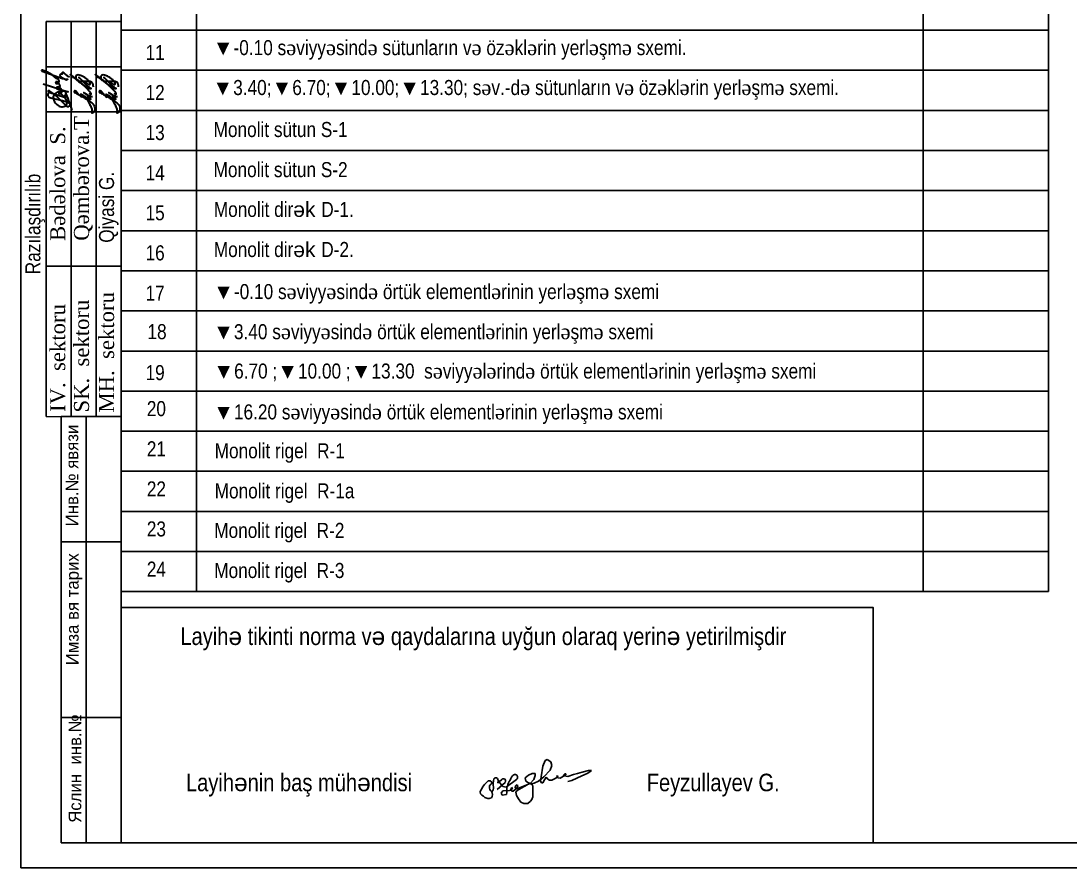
# Model space of a CAD drawing. Header units: millimetres. Extents: x -149347 to 251215, y -2929184 to -2541447.
# Drawn here: x -136449 to -115517, y -2581735 to -2564839 of the extents above; entities that cross this region are included whole.
import ezdxf

# ---------------------------------------------------------------- set-up
doc = ezdxf.new("R2010")
doc.units = ezdxf.units.MM
doc.layers.add('0_Ном._пера__21', color=7, linetype='Continuous', lineweight=35)
doc.layers.add('РАЗМЕРЫ', color=80, linetype='Continuous', lineweight=9)
doc.styles.add('CP_ATTR', font='A3TI(LA).TTF')
doc.styles.add('sevda', font='times.ttf')
doc.styles.add('style6', font='ARIALN.TTF', dxfattribs={"height": 300})

# ---------------------------------------------------------------- blocks, each defined once
blk = doc.blocks.new('mekteb')
at = {"color": 0, "lineweight": 25}
for p, q in [((99643, -1849866), (99643, -1821466)), ((139843, -1849866), (99643, -1849866))]:
    blk.add_line(p, q, dxfattribs=at)
at = {"color": 0, "lineweight": 25, "ltscale": 15}
for q in [(101643, -1821966), (139343, -1849366)]:
    blk.add_line((101643, -1849366), q, dxfattribs=at)
at = {"lineweight": 25, "ltscale": 0.25}
for p, q in [((100443, -1849366), (100443, -1840866)), ((100943, -1849367), (100943, -1840866))]:
    blk.add_line(p, q, dxfattribs=at)
at = {"lineweight": 25}
for p, q in [((101643, -1840866), (100443, -1840866)), ((101645, -1843366), (100445, -1843366)), ((101645, -1846866), (100445, -1846866)), ((101643, -1849366), (100443, -1849366))]:
    blk.add_line(p, q, dxfattribs=at)
at = {"lineweight": 25, "char_height": 250.01, "width": 5960.07, "attachment_point": 1, "rotation": 90, "style": 'CP_ATTR'}
for s, insert in [('\\pt3143;Инв.№ явязи', (100535, -1843053)), ('\\pt3143;Имза вя тарих', (100544, -1845823)), ('\\pt3143;Яслин  инв.№', (100595, -1848965))]:
    blk.add_mtext(s, dxfattribs=dict(at, insert=insert))

msp = doc.modelspace()

# ---------------------------------------------------------------- linework, layer by layer
at = {"lineweight": 25}
for p, q in [((-132947.93072, -2554722.03231), (-132947.93072, -2576222.03231)), ((-118448.0582, -2554722.03231), (-118448.0582, -2576222.03231)), ((-115947.90215, -2554722.03231), (-115947.90215, -2576222.03231)), ((-134447.90215, -2565022.03231), (-115947.90215, -2565022.03231)), ((-134447.90215, -2565822.03231), (-115947.90215, -2565822.03231)), ((-134447.90215, -2566622.03231), (-115947.90215, -2566622.03231)), ((-134447.90215, -2567422.03231), (-115947.90215, -2567422.03231)), ((-134447.90215, -2568222.03231), (-115947.90215, -2568222.03231)), ((-134447.90215, -2569022.03231), (-115947.90215, -2569022.03231)), ((-134447.90215, -2569822.03231), (-115947.90215, -2569822.03231)), ((-134447.90215, -2570622.03231), (-115947.90215, -2570622.03231)), ((-134447.90215, -2571422.03231), (-115947.90215, -2571422.03231)), ((-134447.90215, -2572222.03231), (-115947.90215, -2572222.03231)), ((-134447.90215, -2573022.03231), (-115947.90215, -2573022.03231)), ((-134447.90215, -2573822.03231), (-115947.90215, -2573822.03231)), ((-134447.90215, -2574622.03231), (-115947.90215, -2574622.03231)), ((-134447.90215, -2575422.03231), (-115947.90215, -2575422.03231)), ((-134447.90215, -2576222.03231), (-115947.90215, -2576222.03231))]:
    msp.add_line(p, q, dxfattribs=at)
at = {"color": 7, "ltscale": 15}
for p, q in [((-135947.92048, -2564851.11613), (-134447.92048, -2564851.11613)), ((-135947.92048, -2564851.11613), (-135947.92048, -2572730.69523)), ((-135447.92048, -2572730.69523), (-135447.92048, -2564851.11613)), ((-134947.92048, -2564851.11613), (-134947.92048, -2572730.69523)), ((-135947.92048, -2565751.11613), (-134447.92048, -2565751.11613)), ((-134447.92048, -2566651.11608), (-135947.92048, -2566651.11608)), ((-135947.92048, -2569730.69523), (-134447.92048, -2569730.69523))]:
    msp.add_line(p, q, dxfattribs=at)
at = {"lineweight": 30}
for p, q in [((-125988.84878, -2579592.06485), (-126039.50202, -2579704.15346)), ((-125949.04974, -2579570.37031), (-125988.84878, -2579592.06485)), ((-125878.49698, -2579620.08704), (-125949.04974, -2579570.37031)), ((-126039.50202, -2579704.15346), (-126071.1603, -2579912.96365)), ((-126017.79345, -2579916.57941), (-125892.06479, -2579780.9884)), ((-125892.06479, -2579780.9884), (-125858.59746, -2579690.59438)), ((-125858.59746, -2579690.59438), (-125878.49698, -2579620.08704)), ((-125347.21828, -2579846.74028), (-125248.30964, -2579822.31308)), ((-125248.30964, -2579822.31308), (-125125.98703, -2579792.1034)), ((-125098.24142, -2579816.06429), (-125149.01864, -2579851.15214)), ((-125125.98703, -2579792.1034), (-125063.56652, -2579792.1034)), ((-125063.56652, -2579792.1034), (-125098.24142, -2579816.06429)), ((-126788.52071, -2580025.88084), (-126950.5545, -2580171.5009)), ((-126942.94547, -2579946.88719), (-126920.36994, -2580002.12576)), ((-126934.42188, -2580016.90148), (-126929.8212, -2580010.00872)), ((-126929.8212, -2580010.00872), (-126921.63734, -2580008.63642)), ((-126921.63734, -2580008.63642), (-126914.41908, -2580009.6175)), ((-126908.88687, -2580016.58219), (-126920.99672, -2580031.02848)), ((-126920.36994, -2580002.12576), (-126836.94137, -2580107.15684)), ((-126908.88687, -2580016.58219), (-126856.71479, -2579971.12769)), ((-126766.85811, -2580123.31947), (-126562.45691, -2579969.34377)), ((-126321.01009, -2579880.83775), (-126389.35567, -2579937.37362)), ((-126389.35567, -2579937.37362), (-126374.65013, -2580002.94102)), ((-126374.65013, -2580002.94102), (-126322.61483, -2580037.98566)), ((-126251.3369, -2579847.96753), (-126321.01009, -2579880.83775)), ((-126288.54689, -2580051.76714), (-126212.82026, -2579966.17906)), ((-126192.27376, -2579847.96753), (-126251.3369, -2579847.96753)), ((-126212.82026, -2579966.17906), (-126186.67655, -2579892.30304)), ((-126208.73083, -2580039.69389), (-126122.71811, -2580001.54981)), ((-126186.67655, -2579892.30304), (-126192.27376, -2579847.96753)), ((-126122.71811, -2580001.54981), (-126017.79345, -2579916.57941)), ((-126071.1603, -2579912.96365), (-126084.70782, -2580002.31968)), ((-126084.70782, -2580002.31968), (-126065.73316, -2580036.80348)), ((-126037.69297, -2580036.80348), (-125999.70307, -2579977.14343)), ((-125999.70307, -2579977.14343), (-125966.51527, -2579925.0247)), ((-125966.51527, -2579925.0247), (-125938.19545, -2579959.96854)), ((-125938.19545, -2579959.96854), (-125902.91907, -2579983.47099)), ((-125902.91907, -2579983.47099), (-125854.97936, -2579983.47099)), ((-125854.97936, -2579983.47099), (-125787.44063, -2579948.85068)), ((-125787.44063, -2579948.85068), (-125738.71774, -2579913.74748)), ((-125745.51626, -2579889.96789), (-125759.67987, -2579909.21801)), ((-125759.67987, -2579909.21801), (-125735.31847, -2579938.65938)), ((-125738.71774, -2579913.74748), (-125745.51626, -2579889.96789)), ((-125735.31847, -2579938.65938), (-125692.82755, -2579945.45358)), ((-125692.82755, -2579945.45358), (-125655.43556, -2579922.80636)), ((-125655.43556, -2579922.80636), (-125574.98609, -2579875.24718)), ((-125595.38176, -2579854.2985), (-125628.24137, -2579888.26934)), ((-125628.24137, -2579888.26934), (-125539.86025, -2579912.61511)), ((-125574.98609, -2579854.2985), (-125595.38176, -2579854.2985)), ((-125574.98609, -2579875.24718), (-125574.98609, -2579854.2985)), ((-125539.86025, -2579912.61511), (-125424.98838, -2579871.57747)), ((-125460.88855, -2579989.46439), (-125538.15903, -2580010.35938)), ((-125259.11006, -2579899.0031), (-125460.88855, -2579989.46439)), ((-125424.98838, -2579871.57747), (-125347.21828, -2579846.74028)), ((-125149.01864, -2579851.15214), (-125259.11006, -2579899.0031)), ((-127285.91778, -2580215.36924), (-127282.44186, -2580253.58049)), ((-126867.49039, -2580241.84539), (-126834.24583, -2580198.74503)), ((-126846.8249, -2580284.0478), (-126867.49039, -2580241.84539)), ((-126836.94137, -2580107.15684), (-126766.85811, -2580123.31947)), ((-126834.24583, -2580198.74503), (-126700.369, -2580187.07204)), ((-126752.48212, -2580231.96822), (-126763.26416, -2580269.681)), ((-126752.48212, -2580131.40076), (-126752.48212, -2580231.96822)), ((-126700.369, -2580187.07204), (-126670.00938, -2580179.27757)), ((-126651.53155, -2580127.50383), (-126671.54277, -2580158.72073)), ((-126671.54277, -2580158.72073), (-126655.20476, -2580199.00446)), ((-126670.00938, -2580179.27757), (-126641.10502, -2580134.18763)), ((-126655.20476, -2580199.00446), (-126630.17783, -2580199.00446)), ((-126641.10502, -2580134.18763), (-126651.53155, -2580127.50383)), ((-126630.17783, -2580199.00446), (-126545.82996, -2580138.41757)), ((-126579.95263, -2580094.50141), (-126586.41748, -2580131.65734)), ((-126586.41748, -2580131.65734), (-126569.33244, -2580155.29935)), ((-126550.90341, -2580073.63209), (-126579.95263, -2580094.50141)), ((-126573.5231, -2580223.54763), (-126545.8845, -2580188.56125)), ((-126562.15742, -2580287.14171), (-126573.5231, -2580223.54763)), ((-126569.33244, -2580155.29935), (-126520.4628, -2580143.47835)), ((-126535.11939, -2580095.6028), (-126550.90341, -2580073.63209)), ((-126545.8845, -2580188.56125), (-126471.26011, -2580140.6851)), ((-126545.82996, -2580138.41757), (-126535.11939, -2580095.6028)), ((-126520.4628, -2580143.47835), (-126288.54689, -2580051.76714)), ((-126471.26011, -2580140.6851), (-126349.23466, -2580075.76613)), ((-126322.61483, -2580037.98566), (-126259.38407, -2580054.1569)), ((-126284.88981, -2580047.63382), (-126237.25909, -2580087.99605)), ((-126259.38407, -2580054.1569), (-126208.73083, -2580039.69389)), ((-126237.25909, -2580087.99605), (-126237.25909, -2580141.39634)), ((-126237.25909, -2580141.39634), (-126237.25909, -2580216.8933)), ((-126237.25909, -2580216.8933), (-126237.25909, -2580312.85497)), ((-126065.73316, -2580036.80348), (-126037.69297, -2580036.80348)), ((-126763.26416, -2580269.681), (-126846.8249, -2580284.0478)), ((-126519.16712, -2580352.44488), (-126562.15742, -2580287.14171)), ((-126473.10273, -2580422.41765), (-126519.16712, -2580352.44488)), ((-126412.29769, -2580449.11779), (-126473.10273, -2580422.41765)), ((-126336.75209, -2580449.11779), (-126412.29769, -2580449.11779)), ((-126283.31742, -2580403.08307), (-126336.75209, -2580449.11779)), ((-126253.8362, -2580366.25526), (-126283.31742, -2580403.08307)), ((-126237.25909, -2580312.85497), (-126253.8362, -2580366.25526))]:
    msp.add_line(p, q, dxfattribs=at)
msp.add_lwpolyline([(-134447.90215, -2576536.06869), (-119447.90215, -2576536.06869), (-119447.90215, -2581234.77476)])
for centre, radius, start, end in [((-126763.61393, -2580431.46988), 565.24402, 129.656698297, 157.522915866), ((-127103.83075, -2580053.3088), 60.58868, 49.612881811, 109.790361194), ((-127104.91339, -2580033.72749), 48.30383, 330.746364536, 33.368437597), ((-126532.40212, -2580078.4033), 493.18635, 165.936522624, 184.964560094), ((-126973.05999, -2579974.90659), 41.13357, 42.935977976, 156.585049563), ((-126913.35017, -2580025.17973), 22.63948, 158.552067993, 194.97174706), ((-126928.10892, -2580024.38463), 9.73263, 223.049983961, 316.950016039), ((-126821.68897, -2579997.3475), 43.75255, 319.295896682, 143.182022057), ((-125958.97883, -2580364.39238), 827.00216, 145.509739763, 163.63649433), ((-126593.30439, -2579923.93543), 54.89521, 304.189650203, 149.518247966), ((-127012.06186, -2580129.86612), 90.24304, 172.596141766, 238.085991952), ((-127036.09178, -2580117.12061), 65.47024, 114.047007524, 180.977208528), ((-127154.59147, -2580269.2449), 113.72032, 324.003692545, 33.506169917), ((-127152.82906, -2580134.62672), 129.79931, 320.152495173, 5.98916241), ((-126996.31589, -2579984.04502), 393.08706, 223.289816459, 246.129992947), ((-127117.87856, -2580228.67779), 120.80152, 251.912519229, 297.239971609)]:
    msp.add_arc(centre, radius, start, end, dxfattribs=at)
at = {"layer": '0_Ном._пера__21', "linetype": 'Continuous', "flags": 128}
for points in [[(-136007.88421, -2566089.46192), (-135504.96027, -2566251.13298), (-135653.96381, -2566239.29144), (-135679.47436, -2566240.98823), (-135704.36055, -2566246.84868), (-135727.94753, -2566256.71386), (-135749.59566, -2566270.31626), (-135768.71791, -2566287.287), (-135784.79572, -2566307.16589), (-135797.39311, -2566329.41385), (-135806.16845, -2566353.42757), (-135802.19208, -2566387.55354), (-135792.91368, -2566420.63381), (-135778.56281, -2566451.84993), (-135759.49453, -2566480.42957), (-135736.18063, -2566505.66559), (-135709.19793, -2566526.93363), (-135688.1494, -2566538.0253), (-135665.61404, -2566545.65578), (-135642.1568, -2566549.63377), (-135618.36572, -2566549.85955), (-135594.8372, -2566546.32747), (-135572.16109, -2566539.12605), (-135560.97801, -2566531.09691), (-135551.18868, -2566521.41718), (-135543.03414, -2566510.32522), (-135536.7152, -2566498.09415), (-135532.38745, -2566485.02516), (-135530.15747, -2566471.44006), (-135530.08016, -2566457.67337), (-135532.15743, -2566444.06407), (-135536.33813, -2566430.94731), (-135542.51931, -2566418.64605), (-135568.29712, -2566374.83537), (-135600.4107, -2566335.43245), (-135638.11967, -2566301.34571), (-135662.1281, -2566285.36242), (-135688.40256, -2566273.4661), (-135689.55581, -2566273.70168), (-135690.65105, -2566274.1329), (-135691.65535, -2566274.74679), (-135692.53853, -2566275.52491), (-135693.27406, -2566276.44388), (-135693.83982, -2566277.47605), (-135694.21881, -2566278.59043), (-135694.39965, -2566279.75352), (-135694.37689, -2566280.93036), (-135694.15123, -2566282.08559), (-135693.72943, -2566283.18449), (-135693.12419, -2566284.19402), (-135692.35369, -2566285.08386), (-135691.44108, -2566285.82725), (-135690.4138, -2566286.40186), (-135689.30271, -2566286.79041), (-135688.14122, -2566286.98123), (-135686.96422, -2566286.96859), (-135672.40061, -2566282.99015), (-135658.67277, -2566276.70738), (-135646.1426, -2566268.28589), (-135635.14041, -2566257.9477), (-135633.84157, -2566244.22586), (-135634.75158, -2566230.47276), (-135637.84707, -2566217.04168), (-135643.0485, -2566204.27763), (-135650.22229, -2566192.50849), (-135659.18414, -2566182.03656), (-135669.70386, -2566173.13085), (-135681.51121, -2566166.02011), (-135694.30292, -2566160.88701), (-135707.75038, -2566157.86339), (-135721.50817, -2566157.02694), (-135724.5921, -2566156.72712), (-135727.68205, -2566156.95672), (-135730.68779, -2566157.70904), (-135733.52158, -2566158.9621), (-135736.10066, -2566160.67933), (-135738.34972, -2566162.81056), (-135740.20311, -2566165.2936), (-135741.6067, -2566168.05592), (-135742.51951, -2566171.01687), (-135742.91489, -2566174.09), (-135742.78128, -2566177.18558), (-135742.12261, -2566180.21322), (-135740.95809, -2566183.08453), (-135739.32173, -2566185.71564), (-135737.26131, -2566188.02976), (-135734.83699, -2566189.95931), (-135732.11955, -2566191.44794), (-135729.18835, -2566192.4522), (-135726.12896, -2566192.94275), (-135723.03072, -2566192.90528), (-135719.98409, -2566192.34089), (-135709.34639, -2566189.45227), (-135699.33211, -2566184.84588), (-135690.21647, -2566178.6483), (-135682.25003, -2566171.02989), (-135675.65171, -2566162.20001), (-135670.60287, -2566152.40135), (-135670.1358, -2566136.15533), (-135672.38688, -2566120.05923), (-135677.29297, -2566104.56465), (-135684.71641, -2566090.10629), (-135694.44895, -2566077.08978), (-135706.21753, -2566065.8803), (-135719.69199, -2566056.79234), (-135734.4943, -2566050.08085), (-135737.85748, -2566049.85615), (-135741.20951, -2566050.21026), (-135744.4515, -2566051.13272), (-135747.48784, -2566052.59634), (-135750.22894, -2566054.55792), (-135752.59396, -2566056.95962), (-135754.51314, -2566059.73059), (-135755.92985, -2566062.78907), (-135756.80231, -2566066.04487), (-135757.10479, -2566069.40195), (-135756.82837, -2566072.76127), (-135755.98118, -2566076.02374), (-135754.58824, -2566079.09313), (-135752.69063, -2566081.87889), (-135750.34431, -2566084.29886), (-135747.6185, -2566086.28165), (-135744.59362, -2566087.76877), (-135741.35887, -2566088.71636), (-135738.0097, -2566089.09646), (-135734.64487, -2566088.89785), (-135731.36366, -2566088.12642), (-135719.81755, -2566083.34545), (-135709.12374, -2566076.87916), (-135699.52646, -2566068.87524), (-135691.24492, -2566059.5165), (-135684.46825, -2566049.01666), (-135688.57092, -2566034.68086), (-135694.98394, -2566021.21906), (-135703.53132, -2566009.00065), (-135713.97851, -2565998.36093), (-135726.03882, -2565989.59188), (-135739.3813, -2565982.93412), (-135824.50545, -2565915.31099), (-135918.13102, -2565860.05459), (-136018.47399, -2565818.21784), (-136020.17465, -2565817.16785), (-136022.02768, -2565816.41884), (-136023.98029, -2565815.99214), (-136025.97684, -2565815.89989), (-136027.96047, -2565816.14473), (-136029.87467, -2565816.71969), (-136031.66491, -2565817.60838), (-136033.2802, -2565818.78549), (-136034.67451, -2565820.2175), (-136035.80813, -2565821.8636), (-136036.64877, -2565823.6769), (-136037.17247, -2565825.60575), (-136037.36433, -2565827.5952), (-136037.21887, -2565829.58858), (-136036.74025, -2565831.52911), (-136035.94208, -2565833.3615), (-136034.84711, -2565835.03356), (-136033.48654, -2565836.49765), (-136031.89911, -2565837.71207), (-136030.13006, -2565838.64223), (-136028.22978, -2565839.26162), (-135621.06903, -2565985.13275), (-135521.0405, -2565998.96981), (-135521.98531, -2566002.33787), (-135523.46132, -2566005.50929), (-135525.42983, -2566008.40091), (-135527.83923, -2566010.93692), (-135530.62633, -2566013.05082), (-135533.71806, -2566014.68719), (-135537.03337, -2566015.80311), (-135540.48531, -2566016.36934), (-135543.98339, -2566016.37102), (-135547.43587, -2566015.80811), (-135550.75224, -2566014.69536), (-135604.31423, -2565983.53101), (-135654.05297, -2565946.56943), (-135657.88493, -2565942.74479), (-135661.01065, -2565938.3242), (-135663.33906, -2565933.43643), (-135664.80233, -2565928.2239), (-135665.35783, -2565922.83844), (-135664.98938, -2565917.43697), (-135663.70771, -2565912.17683), (-135661.55016, -2565907.21127), (-135658.57959, -2565902.68496), (-135654.88254, -2565898.72976), (-135650.56671, -2565895.46091), (-135645.75785, -2565892.97361), (-135640.59604, -2565891.34036), (-135635.23166, -2565890.60872), (-135629.821, -2565890.8), (-135624.52169, -2565891.90865), (-135619.4881, -2565893.90235), (-135621.60024, -2565891.76951), (-135623.3287, -2565889.31542), (-135624.62545, -2565886.60829), (-135625.45444, -2565883.72335), (-135625.79264, -2565880.74077), (-135625.63064, -2565877.74347), (-135624.97296, -2565874.81471), (-135623.83786, -2565872.03593), (-135622.25691, -2565869.48432), (-135620.27402, -2565867.23082), (-135617.94431, -2565865.33804), (-135615.33254, -2565863.85859), (-135612.51127, -2565862.8336), (-135609.55893, -2565862.29153), (-135606.55756, -2565862.24748), (-135603.59058, -2565862.70264), (-135600.74045, -2565863.64439), (-135566.01684, -2565899.36495), (-135526.45679, -2565929.64187), (-135482.90555, -2565953.82824)], [(-135872.17612, -2566261.80332), (-135880.54432, -2566264.42779), (-135888.36297, -2566268.40061), (-135895.41656, -2566273.61227), (-135901.51067, -2566279.91912), (-135906.47731, -2566287.14732), (-135910.1796, -2566295.09763), (-135912.51548, -2566303.55092), (-135913.42057, -2566312.27417), (-135912.86992, -2566321.02695), (-135910.87871, -2566329.56799), (-135907.50182, -2566337.66188), (-135902.83233, -2566345.0855), (-135896.99896, -2566351.63426), (-135890.16248, -2566357.12762), (-135882.51134, -2566361.41418), (-135874.25644, -2566364.37579), (-135809.19964, -2566386.06517), (-135742.0913, -2566400.18215), (-135678.75492, -2566409.58849), (-135617.29028, -2566427.53485), (-135535.36427, -2566451.14055), (-135507.64012, -2566462.61151), (-135481.74236, -2566477.76132), (-135477.80741, -2566484.36998), (-135475.02268, -2566491.5396), (-135473.46529, -2566499.07171), (-135473.17834, -2566506.7578), (-135474.16977, -2566514.38506), (-135476.41214, -2566521.74237), (-135479.84337, -2566528.62605), (-135484.36848, -2566534.84551), (-135489.86218, -2566540.22858), (-135493.6029, -2566543.70821), (-135497.85537, -2566546.5397), (-135502.50846, -2566548.64908), (-135507.44062, -2566549.98124), (-135512.52296, -2566550.50137), (-135517.62271, -2566550.19588), (-135522.60663, -2566549.07274), (-135527.34448, -2566547.16131), (-135531.71248, -2566544.51154), (-135749.38903, -2566331.67455), (-135807.12009, -2566282.54563), (-135869.94733, -2566240.12784), (-135874.08201, -2566236.6818), (-135878.74921, -2566234.00074), (-135883.80896, -2566232.16507), (-135889.10954, -2566231.22983), (-135894.49199, -2566231.22308), (-135899.7949, -2566232.14501), (-135904.85925, -2566233.96798), (-135906.03083, -2566236.81335), (-135906.7016, -2566239.8165), (-135906.85201, -2566242.88996), (-135906.47768, -2566245.94424), (-135905.58953, -2566248.89041), (-135904.2134, -2566251.64269), (-135902.38937, -2566254.12093), (-135900.17055, -2566256.25299), (-135897.62155, -2566257.97675), (-135894.81659, -2566259.24204), (-135891.83734, -2566260.01203), (-135578.64468, -2566356.90479), (-135574.99373, -2566357.68534), (-135571.26561, -2566357.88502), (-135567.55216, -2566357.49894), (-135563.94486, -2566356.53658), (-135560.53256, -2566355.02166), (-135557.39932, -2566352.99151), (-135554.62232, -2566350.49611), (-135552.26997, -2566347.59694), (-135550.40021, -2566344.36542), (-135549.0591, -2566340.88115), (-135579.17659, -2566317.23796)]]:
    msp.add_lwpolyline(points, dxfattribs=at)
at = {"layer": '0_Ном._пера__21', "linetype": 'Continuous'}
for points, knots in [([(-135063.43778, -2566293.76246), (-135065.59192, -2566290.13226), (-135067.74606, -2566286.50206), (-135071.0289, -2566286.17133), (-135074.14487, -2566285.85742), (-135078.27769, -2566288.51606), (-135079.69584, -2566291.53), (-135082.82475, -2566298.17974), (-135072.73881, -2566306.559), (-135063.79865, -2566307.42719), (-135056.92111, -2566308.09506), (-135050.72164, -2566304.31788), (-135048.31229, -2566299.72696), (-135044.01038, -2566291.52983), (-135051.79156, -2566280.73849), (-135059.22843, -2566270.84012), (-135087.1458, -2566233.68253), (-135110.21114, -2566209.10874), (-135135.46937, -2566183.5161), (-135174.94287, -2566143.51999), (-135219.77214, -2566101.03554), (-135267.88473, -2566059.87674), (-135307.21542, -2566026.23057), (-135348.74022, -2565993.47029), (-135382.92046, -2565966.606), (-135403.44498, -2565950.47455), (-135421.32123, -2565936.46905), (-135454.42313, -2565913.73129), (-135457.66048, -2565911.50755), (-135461.04346, -2565909.20028), (-135461.8535, -2565909.21122), (-135463.10615, -2565909.22812), (-135458.206, -2565914.78866), (-135453.58486, -2565919.81853), (-135421.6663, -2565954.56025), (-135403.05897, -2565963.98545), (-135381.62047, -2565978.56168), (-135348.45416, -2566001.11175), (-135308.51189, -2566035.99), (-135268.67318, -2566067.42442), (-135218.40793, -2566107.08582), (-135168.30754, -2566141.26486), (-135116.43462, -2566165.92677), (-135100.06816, -2566173.70788), (-135083.52524, -2566180.54157), (-135063.38506, -2566187.34598), (-135059.95134, -2566188.50607), (-135056.41305, -2566189.66531), (-135054.06495, -2566190.22239), (-135037.96911, -2566194.04107), (-135077.79825, -2566169.56513), (-135106.6835, -2566148.97072), (-135166.77775, -2566106.12511), (-135179.50391, -2566080.07976), (-135205.04285, -2566050.61137), (-135226.31203, -2566026.06969), (-135256.46789, -2565999.15386), (-135286.95789, -2565968.69632), (-135288.80519, -2565966.85099), (-135290.65372, -2565964.99266), (-135291.92088, -2565963.73334), (-135302.47367, -2565953.24584), (-135272.70721, -2565984.3015), (-135250.58977, -2566005.06445), (-135219.84153, -2566033.92964), (-135203.87677, -2566042.90181), (-135185.2394, -2566053.36079), (-135168.79341, -2566062.59), (-135150.26635, -2566072.97692), (-135122.3941, -2566087.88838), (-135101.99274, -2566098.80295), (-135076.58456, -2566112.14161), (-135071.2279, -2566099.58257), (-135069.44745, -2566095.40818), (-135069.88224, -2566088.37267), (-135071.2279, -2566082.13734), (-135073.74347, -2566070.48113), (-135079.44217, -2566061.62119), (-135085.60607, -2566052.86627), (-135097.89717, -2566035.40856), (-135112.03801, -2566018.36844), (-135127.86636, -2566003.44076), (-135156.28181, -2565976.64221), (-135190.1358, -2565956.65172), (-135225.39966, -2565939.28455), (-135250.81898, -2565926.76574), (-135276.97088, -2565915.61), (-135306.2404, -2565915.91217), (-135320.54854, -2565916.05988), (-135335.60168, -2565918.94563), (-135345.45463, -2565928.34103), (-135351.62337, -2565934.22332), (-135355.75375, -2565942.65725), (-135357.24554, -2565951.23846), (-135359.15353, -2565962.21376), (-135356.74526, -2565973.42998), (-135352.24369, -2565983.79686), (-135341.43099, -2566008.69793), (-135318.54097, -2566028.69867), (-135293.62048, -2566036.93483), (-135261.51538, -2566047.5455), (-135226.04028, -2566038.63026), (-135191.68724, -2566036.93483), (-135167.90488, -2566035.7611), (-135144.66028, -2566038.0476), (-135121.11959, -2566036.93483), (-135104.45997, -2566036.14734), (-135087.65205, -2566033.65739), (-135071.17924, -2566036.93483), (-135059.39984, -2566039.27847), (-135047.7918, -2566044.57123), (-135039.12774, -2566052.68304), (-135028.4878, -2566062.64479), (-135022.28774, -2566076.85801), (-135018.14879, -2566091.19527), (-135012.24506, -2566111.64575), (-135010.53484, -2566132.34858), (-135008.82462, -2566153.05142)], [0, 0, 0, 0, 1, 1, 1, 2, 2, 2, 3, 3, 3, 4, 4, 4, 5, 5, 5, 6, 6, 6, 7, 7, 7, 8, 8, 8, 9, 9, 9, 10, 10, 10, 11, 11, 11, 12, 12, 12, 13, 13, 13, 14, 14, 14, 15, 15, 15, 16, 16, 16, 17, 17, 17, 18, 18, 18, 19, 19, 19, 20, 20, 20, 21, 21, 21, 22, 22, 22, 23, 23, 23, 24, 24, 24, 25, 25, 25, 26, 26, 26, 27, 27, 27, 28, 28, 28, 29, 29, 29, 30, 30, 30, 31, 31, 31, 32, 32, 32, 33, 33, 33, 34, 34, 34, 35, 35, 35, 36, 36, 36, 37, 37, 37, 38, 38, 38, 39, 39, 39, 39]), ([(-134563.43778, -2566293.76246), (-134565.59192, -2566290.13226), (-134567.74606, -2566286.50206), (-134571.0289, -2566286.17133), (-134574.14487, -2566285.85742), (-134578.27769, -2566288.51606), (-134579.69584, -2566291.53), (-134582.82475, -2566298.17974), (-134572.73881, -2566306.559), (-134563.79865, -2566307.42719), (-134556.92111, -2566308.09506), (-134550.72164, -2566304.31788), (-134548.31229, -2566299.72696), (-134544.01038, -2566291.52983), (-134551.79156, -2566280.73849), (-134559.22843, -2566270.84012), (-134587.1458, -2566233.68253), (-134610.21114, -2566209.10874), (-134635.46937, -2566183.5161), (-134674.94287, -2566143.51999), (-134719.77214, -2566101.03554), (-134767.88473, -2566059.87674), (-134807.21542, -2566026.23057), (-134848.74022, -2565993.47029), (-134882.92046, -2565966.606), (-134903.44498, -2565950.47455), (-134921.32123, -2565936.46905), (-134954.42313, -2565913.73129), (-134957.66048, -2565911.50755), (-134961.04346, -2565909.20028), (-134961.8535, -2565909.21122), (-134963.10615, -2565909.22812), (-134958.206, -2565914.78866), (-134953.58486, -2565919.81853), (-134921.6663, -2565954.56025), (-134903.05897, -2565963.98545), (-134881.62047, -2565978.56168), (-134848.45416, -2566001.11175), (-134808.51189, -2566035.99), (-134768.67318, -2566067.42442), (-134718.40793, -2566107.08582), (-134668.30754, -2566141.26486), (-134616.43462, -2566165.92677), (-134600.06816, -2566173.70788), (-134583.52524, -2566180.54157), (-134563.38506, -2566187.34598), (-134559.95134, -2566188.50607), (-134556.41305, -2566189.66531), (-134554.06495, -2566190.22239), (-134537.96911, -2566194.04107), (-134577.79825, -2566169.56513), (-134606.6835, -2566148.97072), (-134666.77775, -2566106.12511), (-134679.50391, -2566080.07976), (-134705.04285, -2566050.61137), (-134726.31203, -2566026.06969), (-134756.46789, -2565999.15386), (-134786.95789, -2565968.69632), (-134788.80519, -2565966.85099), (-134790.65372, -2565964.99266), (-134791.92088, -2565963.73334), (-134802.47367, -2565953.24584), (-134772.70721, -2565984.3015), (-134750.58977, -2566005.06445), (-134719.84153, -2566033.92964), (-134703.87677, -2566042.90181), (-134685.2394, -2566053.36079), (-134668.79341, -2566062.59), (-134650.26635, -2566072.97692), (-134622.3941, -2566087.88838), (-134601.99274, -2566098.80295), (-134576.58456, -2566112.14161), (-134571.2279, -2566099.58257), (-134569.44745, -2566095.40818), (-134569.88224, -2566088.37267), (-134571.2279, -2566082.13734), (-134573.74347, -2566070.48113), (-134579.44217, -2566061.62119), (-134585.60607, -2566052.86627), (-134597.89717, -2566035.40856), (-134612.03801, -2566018.36844), (-134627.86636, -2566003.44076), (-134656.28181, -2565976.64221), (-134690.1358, -2565956.65172), (-134725.39966, -2565939.28455), (-134750.81898, -2565926.76574), (-134776.97088, -2565915.61), (-134806.2404, -2565915.91217), (-134820.54854, -2565916.05988), (-134835.60168, -2565918.94563), (-134845.45463, -2565928.34103), (-134851.62337, -2565934.22332), (-134855.75375, -2565942.65725), (-134857.24554, -2565951.23846), (-134859.15353, -2565962.21376), (-134856.74526, -2565973.42998), (-134852.24369, -2565983.79686), (-134841.43099, -2566008.69793), (-134818.54097, -2566028.69867), (-134793.62048, -2566036.93483), (-134761.51538, -2566047.5455), (-134726.04028, -2566038.63026), (-134691.68724, -2566036.93483), (-134667.90488, -2566035.7611), (-134644.66028, -2566038.0476), (-134621.11959, -2566036.93483), (-134604.45997, -2566036.14734), (-134587.65205, -2566033.65739), (-134571.17924, -2566036.93483), (-134559.39984, -2566039.27847), (-134547.7918, -2566044.57123), (-134539.12774, -2566052.68304), (-134528.4878, -2566062.64479), (-134522.28774, -2566076.85801), (-134518.14879, -2566091.19527), (-134512.24506, -2566111.64575), (-134510.53484, -2566132.34858), (-134508.82462, -2566153.05142)], [0, 0, 0, 0, 1, 1, 1, 2, 2, 2, 3, 3, 3, 4, 4, 4, 5, 5, 5, 6, 6, 6, 7, 7, 7, 8, 8, 8, 9, 9, 9, 10, 10, 10, 11, 11, 11, 12, 12, 12, 13, 13, 13, 14, 14, 14, 15, 15, 15, 16, 16, 16, 17, 17, 17, 18, 18, 18, 19, 19, 19, 20, 20, 20, 21, 21, 21, 22, 22, 22, 23, 23, 23, 24, 24, 24, 25, 25, 25, 26, 26, 26, 27, 27, 27, 28, 28, 28, 29, 29, 29, 30, 30, 30, 31, 31, 31, 32, 32, 32, 33, 33, 33, 34, 34, 34, 35, 35, 35, 36, 36, 36, 37, 37, 37, 38, 38, 38, 39, 39, 39, 39]), ([(-135427.68712, -2566622.57432), (-135448.85628, -2566558.66751), (-135470.02545, -2566494.76071), (-135492.87752, -2566431.46118), (-135515.35462, -2566369.20031), (-135539.45985, -2566307.52696), (-135563.56508, -2566245.8536)], [0, 0, 0, 0, 1, 1, 1, 2, 2, 2, 2]), ([(-135231.34407, -2566365.09991), (-135260.14504, -2566338.97515), (-135288.94601, -2566312.85038), (-135311.90535, -2566284.53863), (-135325.15265, -2566268.20304), (-135336.45516, -2566251.13937), (-135358.38836, -2566238.05562), (-135365.90505, -2566233.5717), (-135374.67031, -2566229.55523), (-135380.38304, -2566233.17997), (-135384.74296, -2566235.94636), (-135387.32488, -2566243.1635), (-135386.98787, -2566249.05448), (-135386.32218, -2566260.69077), (-135374.26768, -2566267.15278), (-135362.97292, -2566273.06944), (-135334.57697, -2566287.94438), (-135310.98303, -2566299.37236), (-135287.03418, -2566312.10424), (-135223.83204, -2566345.70427), (-135158.15815, -2566388.38542), (-135095.4018, -2566430.64362), (-135068.01318, -2566449.08629), (-135041.18026, -2566467.44839), (-135017.62451, -2566490.82409), (-135001.12178, -2566507.20068), (-134986.22753, -2566526.03801), (-134979.44321, -2566548.17262), (-134974.12751, -2566565.51569), (-134973.79062, -2566584.883), (-134974.55954, -2566601.9332), (-134975.31907, -2566618.77522), (-134977.15758, -2566633.35636), (-134993.20324, -2566651.89058), (-135007.06699, -2566667.90449), (-135031.53677, -2566686.86949), (-135032.19501, -2566676.43167), (-135032.35569, -2566673.88369), (-135031.09744, -2566669.58359), (-135030.03762, -2566665.39387), (-135023.68746, -2566640.29036), (-135024.46085, -2566619.14974), (-135030.03762, -2566598.00726), (-135038.04458, -2566567.65147), (-135055.95344, -2566537.29183), (-135069.32889, -2566509.5928), (-135092.22483, -2566462.17793), (-135101.83693, -2566422.55923), (-135159.09871, -2566370.41335), (-135200.23427, -2566332.95293), (-135265.96022, -2566289.02766), (-135251.74253, -2566295.76367), (-135245.67197, -2566298.63977), (-135225.02723, -2566310.7517), (-135207.87694, -2566321.38453), (-135185.30912, -2566335.37612), (-135168.79212, -2566346.80658), (-135151.21936, -2566356.85847), (-135127.81296, -2566370.2473), (-135102.53348, -2566381.19036), (-135070.7911, -2566395.05584), (-135065.49402, -2566397.36967), (-135060.01696, -2566399.76489), (-135056.89493, -2566400.31592), (-135043.29818, -2566402.71569), (-135074.36907, -2566370.13692), (-135095.37631, -2566348.2915), (-135124.70581, -2566317.79178), (-135134.41861, -2566308.21422), (-135163.53167, -2566288.98623), (-135176.33855, -2566280.52781), (-135192.89963, -2566270.20191), (-135197.01004, -2566267.56881), (-135206.05465, -2566261.77489), (-135154.81522, -2566293.22819), (-135122.12471, -2566312.73395), (-135099.96606, -2566325.95558), (-135086.32981, -2566333.68784), (-135068.90077, -2566338.82977), (-135055.38646, -2566342.81677), (-135039.59182, -2566345.2464), (-135023.79717, -2566347.67602)], [0, 0, 0, 0, 1, 1, 1, 2, 2, 2, 3, 3, 3, 4, 4, 4, 5, 5, 5, 6, 6, 6, 7, 7, 7, 8, 8, 8, 9, 9, 9, 10, 10, 10, 11, 11, 11, 12, 12, 12, 13, 13, 13, 14, 14, 14, 15, 15, 15, 16, 16, 16, 17, 17, 17, 18, 18, 18, 19, 19, 19, 20, 20, 20, 21, 21, 21, 22, 22, 22, 23, 23, 23, 24, 24, 24, 25, 25, 25, 26, 26, 26, 27, 27, 27, 27]), ([(-134731.34407, -2566365.09991), (-134760.14504, -2566338.97515), (-134788.94601, -2566312.85038), (-134811.90535, -2566284.53863), (-134825.15265, -2566268.20304), (-134836.45516, -2566251.13937), (-134858.38836, -2566238.05562), (-134865.90505, -2566233.5717), (-134874.67031, -2566229.55523), (-134880.38304, -2566233.17997), (-134884.74296, -2566235.94636), (-134887.32488, -2566243.1635), (-134886.98787, -2566249.05448), (-134886.32218, -2566260.69077), (-134874.26768, -2566267.15278), (-134862.97292, -2566273.06944), (-134834.57697, -2566287.94438), (-134810.98303, -2566299.37236), (-134787.03418, -2566312.10424), (-134723.83204, -2566345.70427), (-134658.15815, -2566388.38542), (-134595.4018, -2566430.64362), (-134568.01318, -2566449.08629), (-134541.18026, -2566467.44839), (-134517.62451, -2566490.82409), (-134501.12178, -2566507.20068), (-134486.22753, -2566526.03801), (-134479.44321, -2566548.17262), (-134474.12751, -2566565.51569), (-134473.79062, -2566584.883), (-134474.55954, -2566601.9332), (-134475.31907, -2566618.77522), (-134477.15758, -2566633.35636), (-134493.20324, -2566651.89058), (-134507.06699, -2566667.90449), (-134531.53677, -2566686.86949), (-134532.19501, -2566676.43167), (-134532.35569, -2566673.88369), (-134531.09744, -2566669.58359), (-134530.03762, -2566665.39387), (-134523.68746, -2566640.29036), (-134524.46085, -2566619.14974), (-134530.03762, -2566598.00726), (-134538.04458, -2566567.65147), (-134555.95344, -2566537.29183), (-134569.32889, -2566509.5928), (-134592.22483, -2566462.17793), (-134601.83693, -2566422.55923), (-134659.09871, -2566370.41335), (-134700.23427, -2566332.95293), (-134765.96022, -2566289.02766), (-134751.74253, -2566295.76367), (-134745.67197, -2566298.63977), (-134725.02723, -2566310.7517), (-134707.87694, -2566321.38453), (-134685.30912, -2566335.37612), (-134668.79212, -2566346.80658), (-134651.21936, -2566356.85847), (-134627.81296, -2566370.2473), (-134602.53348, -2566381.19036), (-134570.7911, -2566395.05584), (-134565.49402, -2566397.36967), (-134560.01696, -2566399.76489), (-134556.89493, -2566400.31592), (-134543.29818, -2566402.71569), (-134574.36907, -2566370.13692), (-134595.37631, -2566348.2915), (-134624.70581, -2566317.79178), (-134634.41861, -2566308.21422), (-134663.53167, -2566288.98623), (-134676.33855, -2566280.52781), (-134692.89963, -2566270.20191), (-134697.01004, -2566267.56881), (-134706.05465, -2566261.77489), (-134654.81522, -2566293.22819), (-134622.12471, -2566312.73395), (-134599.96606, -2566325.95558), (-134586.32981, -2566333.68784), (-134568.90077, -2566338.82977), (-134555.38646, -2566342.81677), (-134539.59182, -2566345.2464), (-134523.79717, -2566347.67602)], [0, 0, 0, 0, 1, 1, 1, 2, 2, 2, 3, 3, 3, 4, 4, 4, 5, 5, 5, 6, 6, 6, 7, 7, 7, 8, 8, 8, 9, 9, 9, 10, 10, 10, 11, 11, 11, 12, 12, 12, 13, 13, 13, 14, 14, 14, 15, 15, 15, 16, 16, 16, 17, 17, 17, 18, 18, 18, 19, 19, 19, 20, 20, 20, 21, 21, 21, 22, 22, 22, 23, 23, 23, 24, 24, 24, 25, 25, 25, 26, 26, 26, 27, 27, 27, 27])]:
    msp.add_open_spline(points, degree=3, knots=knots, dxfattribs=at)
at = {"layer": 'РАЗМЕРЫ', "color": 7, "ltscale": 15}
for p, q in [((-135947.30894, -2572730.69523), (-134447.92048, -2572730.69523)), ((-135647.92048, -2572790.77662), (-135647.92048, -2572790.77662))]:
    msp.add_line(p, q, dxfattribs=at)

# ---------------------------------------------------------------- block references
at = {"lineweight": 15, "xscale": 1.000458130168285, "yscale": 1.000458130168285, "zscale": 1.000458130168285}
msp.add_blockref('mekteb', (-236137.65627, -731021.09928), dxfattribs=at)

# ---------------------------------------------------------------- texts
at = {"color": 0, "lineweight": 13, "char_height": 300, "width": 11984.9607434, "attachment_point": 5, "style": 'style6'}
for s, insert in [('{\\fArial Narrow|b0|i0|c238|p34;        11 }', (-134154.69402, -2565466.17502)), ('{\\fArial Narrow|b0|i0|c238|p34;        12 }', (-134154.69402, -2566266.17502)), ('{\\fArial Narrow|b0|i0|c238|p34;        13 }', (-134154.69402, -2567066.17502)), ('{\\fArial Narrow|b0|i0|c238|p34;        14 }', (-134154.69402, -2567866.17502)), ('{\\fArial Narrow|b0|i0|c238|p34;        15 }', (-134154.69402, -2568666.17502)), ('{\\fArial Narrow|b0|i0|c238|p34;        16 }', (-134154.69402, -2569466.17502)), ('{\\fArial Narrow|b0|i0|c238|p34;        17}', (-134154.69402, -2570266.17502)), ('{\\fArial Narrow|b0|i0|c238|p34;        18 }', (-134116.19206, -2571037.67366)), ('{\\fArial Narrow|b0|i0|c238|p34;        19 }', (-134154.69402, -2571855.33678)), ('{\\fArial Narrow|b0|i0|c238|p34;        20 }', (-134129.43942, -2572573.16671)), ('{\\fArial Narrow|b0|i0|c238|p34;        21 }', (-134129.43942, -2573373.16671)), ('{\\fArial Narrow|b0|i0|c238|p34;        22 }', (-134129.43942, -2574173.16671)), ('{\\fArial Narrow|b0|i0|c238|p34;        23 }', (-134129.43942, -2574973.16671)), ('{\\fArial Narrow|b0|i0|c238|p34;        24}', (-134129.43942, -2575773.16671))]:
    msp.add_mtext(s, dxfattribs=dict(at, insert=insert))
at = {"char_height": 300, "attachment_point": 5, "style": 'style6'}
for s, insert, width in [('{\\fArial Narrow|b0|i0|c162|p34;▼\\fArial Narrow|b0|i0|c238|p34;-0.10 s\\fTimes New Roman|b0|i0|c238|p18;ə\\fArial Narrow|b0|i0|c238|p34;viyy\\fTimes New Roman|b0|i0|c238|p18;ə\\fArial Narrow|b0|i0|c238|p34;sind\\fTimes New Roman|b0|i0|c238|p18;ə\\fArial Narrow|b0|i0|c238|p34; sütunların v\\fTimes New Roman|b0|i0|c238|p18;ə\\fArial Narrow|b0|i0|c238|p34; öz\\fTimes New Roman|b0|i0|c238|p18;ə\\fArial Narrow|b0|i0|c238|p34;kl\\fTimes New Roman|b0|i0|c238|p18;ə\\fArial Narrow|b0|i0|c238|p34;rin yerl\\fTimes New Roman|b0|i0|c238|p18;ə\\fArial Narrow|b0|i0|c238|p34;şm\\fTimes New Roman|b0|i0|c238|p18;ə\\fArial Narrow|b0|i0|c238|p34; sxemi.}', (-127896.05269, -2565416.3017), 16836.4594712), ('{\\fArial Narrow|b0|i0|c162|p34;▼\\fArial Narrow|b0|i0|c238|p34;3.40;\\fArial Narrow|b0|i0|c162|p34;▼\\fArial Narrow|b0|i0|c238|p34;6.70;\\fArial Narrow|b0|i0|c162|p34;▼\\fArial Narrow|b0|i0|c238|p34;10.00;\\fArial Narrow|b0|i0|c162|p34;▼\\fArial Narrow|b0|i0|c238|p34;13.30; s\\fTimes New Roman|b0|i0|c238|p18;ə\\fArial Narrow|b0|i0|c238|p34;v.-d\\fTimes New Roman|b0|i0|c238|p18;ə\\fArial Narrow|b0|i0|c238|p34; sütunların v\\fTimes New Roman|b0|i0|c238|p18;ə\\fArial Narrow|b0|i0|c238|p34; öz\\fTimes New Roman|b0|i0|c238|p18;ə\\fArial Narrow|b0|i0|c238|p34;kl\\fTimes New Roman|b0|i0|c238|p18;ə\\fArial Narrow|b0|i0|c238|p34;rin yerl\\fTimes New Roman|b0|i0|c238|p18;ə\\fArial Narrow|b0|i0|c238|p34;şm\\fTimes New Roman|b0|i0|c238|p18;ə\\fArial Narrow|b0|i0|c238|p34; sxemi.}', (-126377.63645, -2566211.90962), 15152.8135241)]:
    msp.add_mtext(s, dxfattribs=dict(at, insert=insert, width=width))
at = {"color": 7, "ltscale": 15, "char_height": 300, "attachment_point": 1, "rotation": 90}
for s, insert, style in [('SK.  sektoru       {\\fArial Narrow|b0|i0|c238|p34;    }Q{\\fTimes New Roman|b0|i0|c238|p18;ə}mb{\\fTimes New Roman|b0|i0|c238|p18;ə}rova{\\fArial Narrow|b0|i0|c238|p34;.}T', (-135391.965, -2572650.2174), 'sevda'), ('IV.  sektoru {\\fArial Narrow|b0|i0|c238|p34;            }B{\\fTimes New Roman|b0|i0|c238|p18;ə}d{\\fTimes New Roman|b0|i0|c238|p18;ə}lova{\\fArial Narrow|b0|i0|c238|p34; } S.', (-135866.36535, -2572638.09253), 'sevda'), ('{\\fTimes New Roman|b0|i0|c238|p18;MH}.  sektoru       {\\fArial Narrow|b0|i0|c238|p34;  Qiyasi G.}', (-134891.965, -2572650.2174), 'sevda'), ('{\\fArial Narrow|b0|i0|c238|p34;Razılaşdırılıb}', (-136361.5122, -2569890.99392), 'style6')]:
    msp.add_mtext(s, dxfattribs=dict(at, insert=insert, style=style))
at = {"lineweight": 20, "char_height": 300, "width": 5277.7812134, "attachment_point": 1, "style": 'style6'}
for s, insert in [('{\\fArial Narrow|b0|i0|c238|p34;          Monolit sütun S-1}', (-133561.15011, -2566853.46916)), ('{\\fArial Narrow|b0|i0|c238|p34;          Monolit sütun S-2}', (-133561.15011, -2567653.46916)), ('{\\fArial Narrow|b0|i0|c238|p34;          Monolit dir\\fArial|b0|i0|c238|p34;ək \\fArial Narrow|b0|i0|c238|p34;D-1.}', (-133557.06217, -2568447.06241)), ('{\\fArial Narrow|b0|i0|c238|p34;          Monolit dir\\fArial|b0|i0|c238|p34;ək \\fArial Narrow|b0|i0|c238|p34;D-2.}', (-133557.06217, -2569247.06241))]:
    msp.add_mtext(s, dxfattribs=dict(at, insert=insert))
at = {"lineweight": 40, "char_height": 300, "width": 14048.2128422, "attachment_point": 1, "style": 'style6'}
for s, insert in [('{\\fArial Narrow|b0|i0|c162|p34;▼\\fArial Narrow|b0|i0|c238|p34;-0.10 s\\fTimes New Roman|b0|i0|c238|p18;ə\\fArial Narrow|b0|i0|c238|p34;viyy\\fTimes New Roman|b0|i0|c238|p18;ə\\fArial Narrow|b0|i0|c238|p34;sind\\fTimes New Roman|b0|i0|c238|p18;ə\\fArial Narrow|b0|i0|c238|p34; örtük elementl\\fTimes New Roman|b0|i0|c238|p18;ə\\fArial Narrow|b0|i0|c238|p34;rinin yerl\\fTimes New Roman|b0|i0|c238|p18;ə\\fArial Narrow|b0|i0|c238|p34;şm\\fTimes New Roman|b0|i0|c238|p18;ə\\fArial Narrow|b0|i0|c238|p34; sxemi\\P                   }', (-132614.30046, -2570086.37234)), ('{\\fArial Narrow|b0|i0|c162|p34;▼\\fArial Narrow|b0|i0|c238|p34;3.40 s\\fTimes New Roman|b0|i0|c238|p18;ə\\fArial Narrow|b0|i0|c238|p34;viyy\\fTimes New Roman|b0|i0|c238|p18;ə\\fArial Narrow|b0|i0|c238|p34;sind\\fTimes New Roman|b0|i0|c238|p18;ə\\fArial Narrow|b0|i0|c238|p34; örtük elementl\\fTimes New Roman|b0|i0|c238|p18;ə\\fArial Narrow|b0|i0|c238|p34;rinin yerl\\fTimes New Roman|b0|i0|c238|p18;ə\\fArial Narrow|b0|i0|c238|p34;şm\\fTimes New Roman|b0|i0|c238|p18;ə\\fArial Narrow|b0|i0|c238|p34; sxemi\\P                   }', (-132614.30046, -2570886.37234)), ('{\\fArial Narrow|b0|i0|c162|p34;▼\\fArial Narrow|b0|i0|c238|p34;6.70 ;\\fArial Narrow|b0|i0|c162|p34;▼\\fArial Narrow|b0|i0|c238|p34;10.00 ;\\fArial Narrow|b0|i0|c162|p34;▼\\fArial Narrow|b0|i0|c238|p34;13.30  s\\fTimes New Roman|b0|i0|c238|p18;ə\\fArial Narrow|b0|i0|c238|p34;viyy\\fTimes New Roman|b0|i0|c238|p18;ə\\fArial Narrow|b0|i0|c238|p34;l\\fTimes New Roman|b0|i0|c238|p18;ə\\fArial Narrow|b0|i0|c238|p34;rind\\fTimes New Roman|b0|i0|c238|p18;ə\\fArial Narrow|b0|i0|c238|p34; örtük elementl\\fTimes New Roman|b0|i0|c238|p18;ə\\fArial Narrow|b0|i0|c238|p34;rinin yerl\\fTimes New Roman|b0|i0|c238|p18;ə\\fArial Narrow|b0|i0|c238|p34;şm\\fTimes New Roman|b0|i0|c238|p18;ə\\fArial Narrow|b0|i0|c238|p34; sxemi\\P                   }', (-132610.85291, -2571671.34715)), ('{\\fArial Narrow|b0|i0|c162|p34;▼\\fArial Narrow|b0|i0|c238|p34;16.20 s\\fTimes New Roman|b0|i0|c238|p18;ə\\fArial Narrow|b0|i0|c238|p34;viyy\\fTimes New Roman|b0|i0|c238|p18;ə\\fArial Narrow|b0|i0|c238|p34;sind\\fTimes New Roman|b0|i0|c238|p18;ə\\fArial Narrow|b0|i0|c238|p34; örtük elementl\\fTimes New Roman|b0|i0|c238|p18;ə\\fArial Narrow|b0|i0|c238|p34;rinin yerl\\fTimes New Roman|b0|i0|c238|p18;ə\\fArial Narrow|b0|i0|c238|p34;şm\\fTimes New Roman|b0|i0|c238|p18;ə\\fArial Narrow|b0|i0|c238|p34; sxemi\\P                   }', (-132614.30046, -2572486.37234))]:
    msp.add_mtext(s, dxfattribs=dict(at, insert=insert))
at = {"lineweight": 9, "char_height": 300, "width": 6256.0083321, "attachment_point": 1, "style": 'style6'}
for s, insert in [('Monolit rigel  R-{\\fArial Narrow|b0|i0|c238|p34;1}', (-132584.14423, -2573261.42251)), ('Monolit rigel  R-{\\fArial Narrow|b0|i0|c238|p34;1a}', (-132584.14423, -2574061.42251)), ('Monolit rigel  R-{\\fArial Narrow|b0|i0|c238|p34;2}', (-132592.79629, -2574849.98169)), ('Monolit rigel  R-{\\fArial Narrow|b0|i0|c238|p34;3}', (-132592.79629, -2575649.98169))]:
    msp.add_mtext(s, dxfattribs=dict(at, insert=insert))
at = {"color": 0, "lineweight": 30, "insert": (-133267.9783, -2576936.57336), "char_height": 350, "width": 15891.4486765, "attachment_point": 1, "style": 'style6'}
msp.add_mtext('{\\fArial Narrow|b0|i0|c238|p34;Layih\\fArial|b0|i0|c238|p34;ə\\fArial Narrow|b0|i0|c238|p34; tikinti norma v\\fArial|b0|i0|c238|p34;ə\\fArial Narrow|b0|i0|c238|p34; qaydalarına uyğun olaraq yerin\\fArial|b0|i0|c238|p34;ə\\fArial Narrow|b0|i0|c238|p34; yetirilmişdir}\\P\\P{\\fArial Narrow|b0|i0|c238|p34;\\P\\P\\P Layih\\fArial|b0|i0|c238|p34;ə\\fArial Narrow|b0|i0|c238|p34;nin baş müh\\fArial|b0|i0|c238|p34;ə\\fArial Narrow|b0|i0|c238|p34;ndisi                       }               {\\fArial Narrow|b0|i0|c238|p34;    Feyzullayev G.}', dxfattribs=at)

doc.saveas('drawing.dxf')
